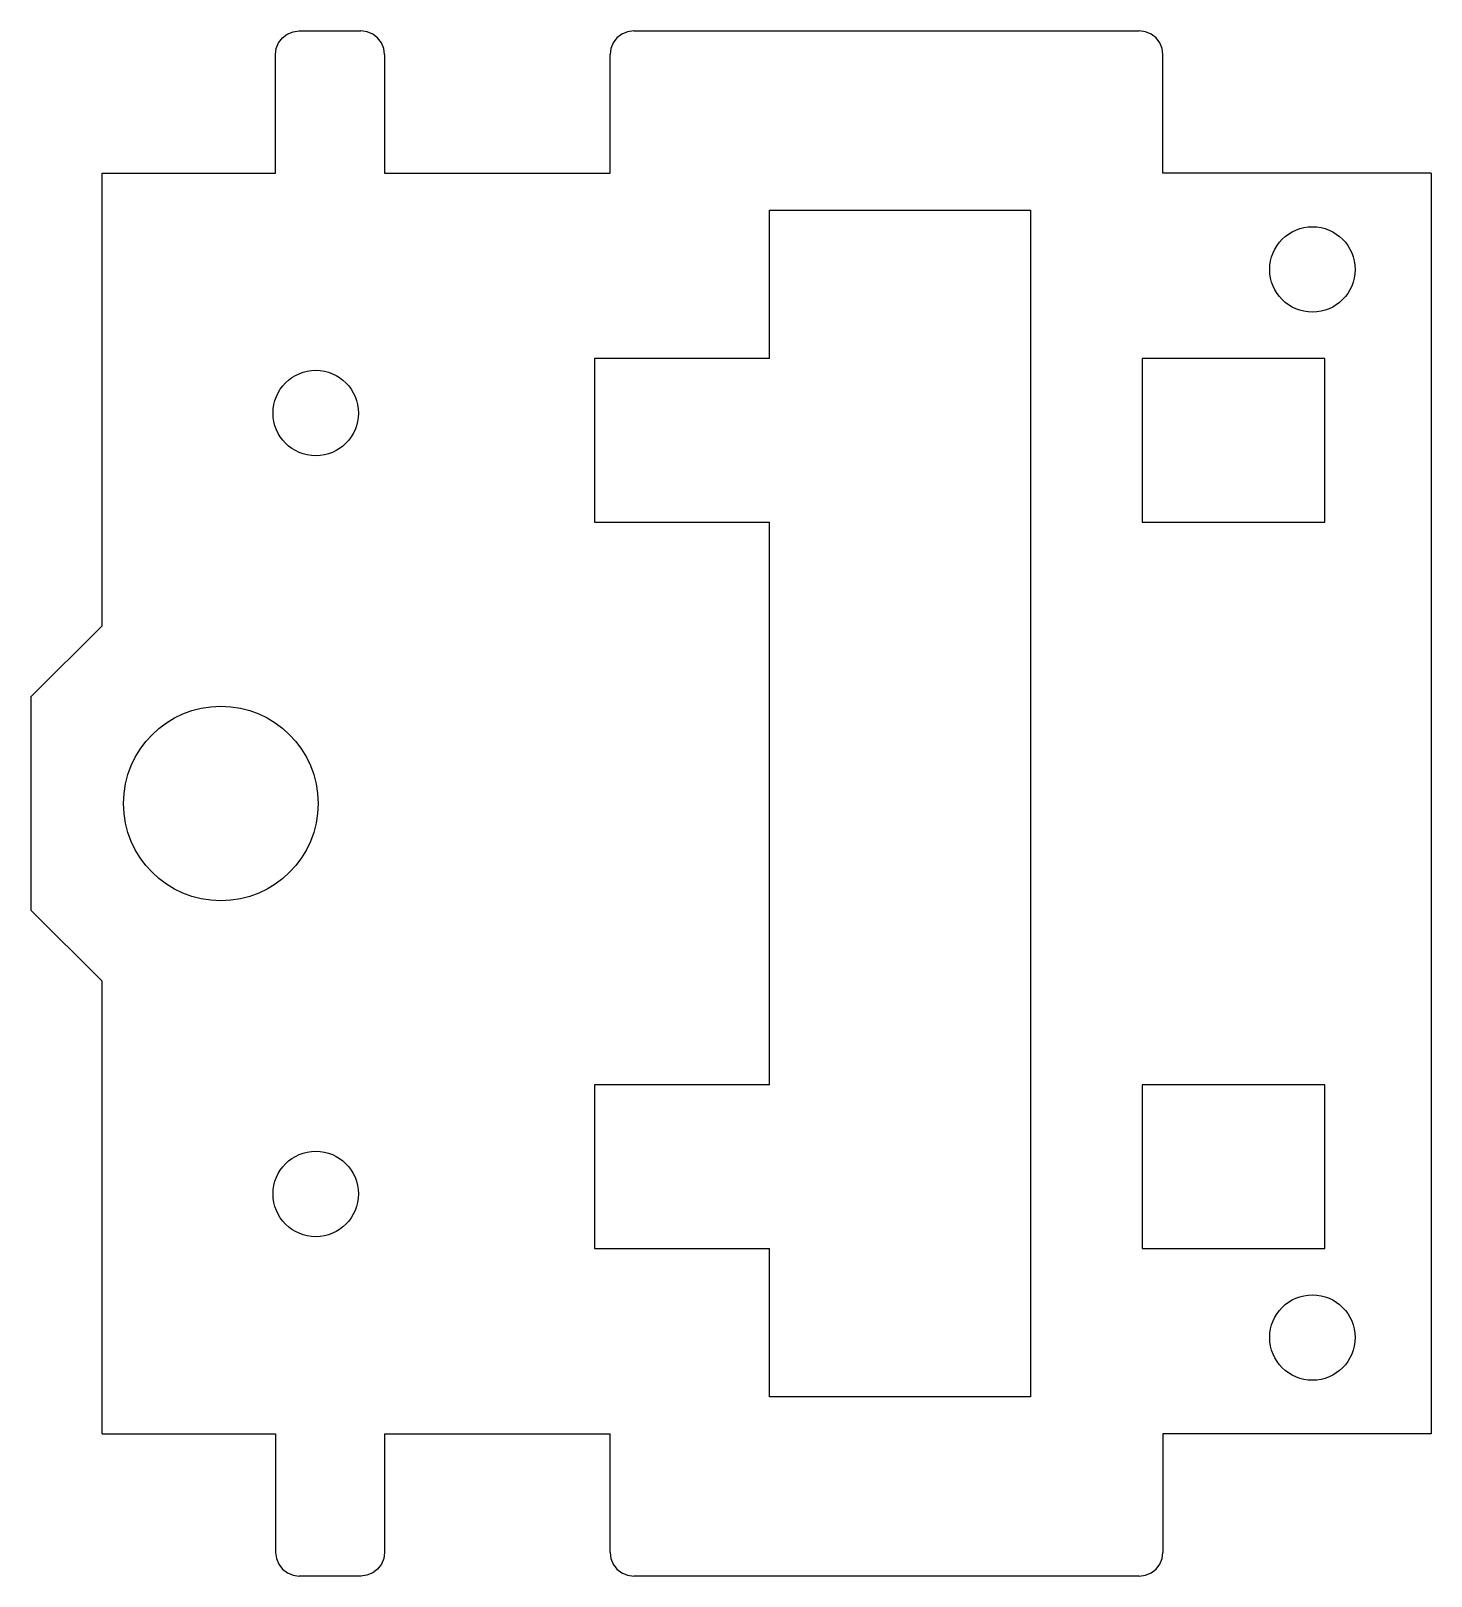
# Model space of a CAD drawing. Header units: inches. Extents: x 27.8 to 86.8, y 8.5 to 73.6.
import ezdxf

# ---------------------------------------------------------------- set-up
doc = ezdxf.new("R2010")
doc.units = ezdxf.units.IN
doc.header["$MEASUREMENT"] = 0

msp = doc.modelspace()

# ---------------------------------------------------------------- linework, layer by layer
for p, q in [((38.892, 73.541), (39.151, 73.575)), ((39.151, 73.575), (41.751, 73.575)), ((42.01, 73.541), (41.751, 73.575)), ((53.249, 73.575), (52.991, 73.541)), ((53.249, 73.575), (74.549, 73.575)), ((74.808, 73.541), (74.549, 73.575)), ((38.185, 72.834), (38.285, 73.075)), ((38.285, 73.075), (38.444, 73.282)), ((38.444, 73.282), (38.651, 73.441)), ((38.651, 73.441), (38.892, 73.541)), ((42.251, 73.441), (42.01, 73.541)), ((42.458, 73.282), (42.251, 73.441)), ((42.617, 73.075), (42.458, 73.282)), ((42.717, 72.834), (42.617, 73.075)), ((52.383, 73.075), (52.283, 72.834)), ((52.542, 73.282), (52.383, 73.075)), ((52.749, 73.441), (52.542, 73.282)), ((52.991, 73.541), (52.749, 73.441)), ((75.049, 73.441), (74.808, 73.541)), ((75.257, 73.282), (75.049, 73.441)), ((75.415, 73.075), (75.257, 73.282)), ((75.515, 72.834), (75.415, 73.075)), ((38.151, 72.575), (38.185, 72.834)), ((38.151, 67.575), (38.151, 72.575)), ((42.751, 72.575), (42.717, 72.834)), ((42.751, 72.575), (42.751, 67.575)), ((52.283, 72.834), (52.249, 72.575)), ((52.249, 67.575), (52.249, 72.575)), ((75.549, 72.575), (75.515, 72.834)), ((75.549, 67.575), (75.549, 72.575)), ((30.849, 48.514), (30.849, 67.575)), ((30.849, 67.575), (38.151, 67.575)), ((42.751, 67.575), (52.249, 67.575)), ((86.849, 67.575), (75.549, 67.575)), ((86.849, 67.575), (86.849, 14.475)), ((58.967, 59.775), (58.967, 66.025)), ((58.967, 66.025), (69.967, 66.025)), ((69.967, 66.025), (69.967, 16.025)), ((51.598, 59.775), (51.598, 52.875)), ((58.967, 59.775), (51.598, 59.775)), ((74.667, 59.775), (74.667, 52.875)), ((82.367, 59.775), (74.667, 59.775)), ((82.367, 52.875), (82.367, 59.775)), ((51.598, 52.875), (58.967, 52.875)), ((58.967, 29.175), (58.967, 52.875)), ((74.667, 52.875), (82.367, 52.875)), ((27.849, 45.514), (30.849, 48.514)), ((27.849, 45.514), (27.849, 41.053)), ((27.849, 41.053), (27.846, 41.025)), ((27.846, 41.025), (27.849, 40.997)), ((27.849, 40.997), (27.849, 36.536)), ((27.849, 36.536), (30.849, 33.536)), ((30.849, 14.475), (30.849, 33.536)), ((58.967, 29.175), (51.598, 29.175)), ((51.598, 29.175), (51.598, 22.275)), ((74.667, 29.175), (74.667, 22.275)), ((82.367, 29.175), (74.667, 29.175)), ((82.367, 22.275), (82.367, 29.175)), ((51.598, 22.275), (58.967, 22.275)), ((58.967, 16.025), (58.967, 22.275)), ((74.667, 22.275), (82.367, 22.275)), ((69.967, 16.025), (58.967, 16.025)), ((30.849, 14.475), (38.151, 14.475)), ((38.151, 14.475), (38.155, 9.474)), ((42.749, 14.475), (42.749, 9.475)), ((42.749, 14.475), (52.249, 14.475)), ((52.249, 9.475), (52.249, 14.475)), ((86.849, 14.475), (75.549, 14.475)), ((75.549, 14.475), (75.549, 9.475)), ((38.155, 9.474), (38.189, 9.216)), ((38.189, 9.216), (38.289, 8.975)), ((42.715, 9.216), (42.615, 8.975)), ((42.749, 9.475), (42.715, 9.216)), ((52.249, 9.475), (52.283, 9.216)), ((52.283, 9.216), (52.383, 8.975)), ((75.415, 8.975), (75.515, 9.216)), ((75.515, 9.216), (75.549, 9.475)), ((38.289, 8.975), (38.448, 8.768)), ((38.448, 8.768), (38.655, 8.609)), ((38.655, 8.609), (38.896, 8.509)), ((38.896, 8.509), (39.155, 8.475)), ((41.749, 8.475), (39.155, 8.475)), ((42.008, 8.509), (41.749, 8.475)), ((42.249, 8.609), (42.008, 8.509)), ((42.457, 8.768), (42.249, 8.609)), ((42.615, 8.975), (42.457, 8.768)), ((52.383, 8.975), (52.542, 8.768)), ((52.542, 8.768), (52.749, 8.609)), ((52.749, 8.609), (52.991, 8.509)), ((52.991, 8.509), (53.249, 8.475)), ((74.549, 8.475), (53.249, 8.475)), ((74.549, 8.475), (74.808, 8.509)), ((74.808, 8.509), (75.049, 8.609)), ((75.049, 8.609), (75.257, 8.768)), ((75.257, 8.768), (75.415, 8.975))]:
    msp.add_line(p, q)
for centre, radius in [((81.849, 63.525), 1.8), ((39.849, 57.475), 1.8), ((35.849, 41.025), 4.1), ((39.849, 24.575), 1.8), ((81.849, 18.525), 1.8)]:
    msp.add_circle(centre, radius)

doc.saveas('drawing.dxf')
